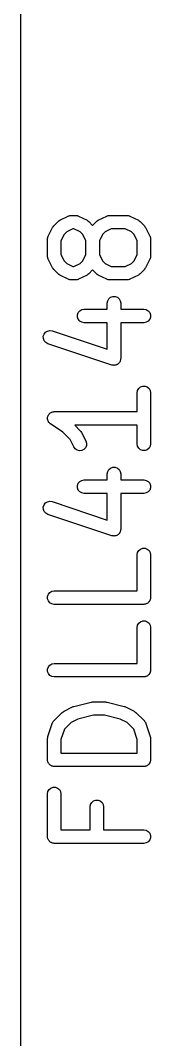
# Model space of a CAD drawing. Extents: x 1 to 57, y -99 to 45.
# Drawn here: x 47.08 to 48.53, y -23.67 to -12.3 of the extents above; entities that cross this region are included whole.
import ezdxf

# ---------------------------------------------------------------- set-up
doc = ezdxf.new("R2010")
doc.units = 0
doc.header["$MEASUREMENT"] = 0
doc.layers.add('BLACK', color=7, linetype='CONTINUOUS')

msp = doc.modelspace()

# ---------------------------------------------------------------- linework, layer by layer
at = {"layer": 'Black'}
for p, q in [((47.075, -1.075), (47.075, -98.925)), ((47.447, -14.5898), (47.4946, -14.5422)), ((47.4946, -14.5422), (47.5044, -14.5353)), ((47.5044, -14.5353), (47.5141, -14.5282)), ((47.5141, -14.5282), (47.6093, -14.4805)), ((47.6093, -14.4805), (47.6135, -14.4793)), ((47.6135, -14.4793), (47.6172, -14.4771)), ((47.6172, -14.4771), (47.6259, -14.4756)), ((47.6259, -14.4756), (47.6343, -14.4731)), ((47.6343, -14.4731), (47.6386, -14.4734)), ((47.6386, -14.4734), (47.6429, -14.4726)), ((47.6429, -14.4726), (47.6905, -14.4726)), ((47.6905, -14.4726), (47.6947, -14.4734)), ((47.6947, -14.4734), (47.699, -14.4731)), ((47.699, -14.4731), (47.7075, -14.4756)), ((47.7075, -14.4756), (47.7161, -14.4771)), ((47.7161, -14.4771), (47.7199, -14.4793)), ((47.7199, -14.4793), (47.724, -14.4805)), ((47.724, -14.4805), (47.8193, -14.5282)), ((47.8193, -14.5282), (47.8289, -14.5353)), ((47.8289, -14.5353), (47.8387, -14.5422)), ((47.8387, -14.5422), (47.881, -14.5844)), ((47.881, -14.5844), (47.9232, -14.5422)), ((47.9232, -14.5422), (47.933, -14.5353)), ((47.933, -14.5353), (47.9426, -14.5282)), ((47.9426, -14.5282), (48.0379, -14.4805)), ((48.0379, -14.4805), (48.042, -14.4793)), ((48.042, -14.4793), (48.0458, -14.4771)), ((48.0458, -14.4771), (48.0544, -14.4756)), ((48.0544, -14.4756), (48.0629, -14.4731)), ((48.0629, -14.4731), (48.0672, -14.4734)), ((48.0672, -14.4734), (48.0714, -14.4726)), ((48.0714, -14.4726), (48.2619, -14.4726)), ((48.2619, -14.4726), (48.2662, -14.4734)), ((48.2662, -14.4734), (48.2705, -14.4731)), ((48.2705, -14.4731), (48.2789, -14.4756)), ((48.2789, -14.4756), (48.2876, -14.4771)), ((48.2876, -14.4771), (48.2913, -14.4793)), ((48.2913, -14.4793), (48.2954, -14.4805)), ((48.2954, -14.4805), (48.3907, -14.5282)), ((48.3907, -14.5282), (48.4003, -14.5353)), ((48.4003, -14.5353), (48.4102, -14.5422)), ((48.4102, -14.5422), (48.4578, -14.5898)), ((47.3853, -14.7046), (47.4329, -14.6093)), ((47.4329, -14.6093), (47.4401, -14.5997)), ((47.4401, -14.5997), (47.447, -14.5898)), ((47.592, -14.6569), (47.5616, -14.6873)), ((47.6606, -14.6226), (47.592, -14.6569)), ((47.6728, -14.6226), (47.6606, -14.6226)), ((47.7413, -14.6569), (47.6728, -14.6226)), ((47.7717, -14.6873), (47.7413, -14.6569)), ((48.0206, -14.6569), (47.9902, -14.6873)), ((48.0891, -14.6226), (48.0206, -14.6569)), ((48.2442, -14.6226), (48.0891, -14.6226)), ((48.3127, -14.6569), (48.2442, -14.6226)), ((48.3431, -14.6873), (48.3127, -14.6569)), ((48.4578, -14.5898), (48.4647, -14.5997)), ((48.4647, -14.5997), (48.4718, -14.6093)), ((48.4718, -14.6093), (48.5195, -14.7046)), ((47.3774, -14.7381), (47.3781, -14.7338)), ((47.3774, -14.9286), (47.3774, -14.7381)), ((47.3779, -14.7295), (47.3804, -14.7211)), ((47.3781, -14.7338), (47.3779, -14.7295)), ((47.3804, -14.7211), (47.3819, -14.7124)), ((47.3819, -14.7124), (47.3841, -14.7087)), ((47.3841, -14.7087), (47.3853, -14.7046)), ((47.5616, -14.6873), (47.5274, -14.7558)), ((47.5274, -14.7558), (47.5274, -14.9109)), ((47.806, -14.7558), (47.7717, -14.6873)), ((47.806, -14.9109), (47.806, -14.7558)), ((47.9902, -14.6873), (47.956, -14.7558)), ((47.956, -14.7558), (47.956, -14.9109)), ((48.3774, -14.7558), (48.3431, -14.6873)), ((48.3774, -14.9109), (48.3774, -14.7558)), ((48.5195, -14.7046), (48.5207, -14.7087)), ((48.5207, -14.7087), (48.5229, -14.7124)), ((48.5229, -14.7124), (48.5244, -14.7211)), ((48.5244, -14.7211), (48.5269, -14.7295)), ((48.5269, -14.7295), (48.5266, -14.7338)), ((48.5266, -14.7338), (48.5274, -14.7381)), ((48.5274, -14.7381), (48.5274, -14.9286)), ((47.3781, -14.9328), (47.3774, -14.9286)), ((47.3779, -14.9371), (47.3781, -14.9328)), ((47.3804, -14.9456), (47.3779, -14.9371)), ((47.3819, -14.9542), (47.3804, -14.9456)), ((47.3841, -14.958), (47.3819, -14.9542)), ((47.3853, -14.9621), (47.3841, -14.958)), ((47.4329, -15.0573), (47.3853, -14.9621)), ((47.5274, -14.9109), (47.5616, -14.9794)), ((47.5616, -14.9794), (47.592, -15.0098)), ((47.592, -15.0098), (47.6606, -15.044)), ((47.6728, -15.044), (47.7413, -15.0098)), ((47.7413, -15.0098), (47.7717, -14.9794)), ((47.7717, -14.9794), (47.806, -14.9109)), ((47.956, -14.9109), (47.9902, -14.9794)), ((47.9902, -14.9794), (48.0206, -15.0098)), ((48.0206, -15.0098), (48.0891, -15.044)), ((48.2442, -15.044), (48.3127, -15.0098)), ((48.3127, -15.0098), (48.3431, -14.9794)), ((48.3431, -14.9794), (48.3774, -14.9109)), ((48.5195, -14.9621), (48.4718, -15.0573)), ((48.5207, -14.958), (48.5195, -14.9621)), ((48.5229, -14.9542), (48.5207, -14.958)), ((48.5244, -14.9456), (48.5229, -14.9542)), ((48.5269, -14.9371), (48.5244, -14.9456)), ((48.5274, -14.9286), (48.5266, -14.9328)), ((48.5266, -14.9328), (48.5269, -14.9371)), ((47.4401, -15.067), (47.4329, -15.0573)), ((47.447, -15.0768), (47.4401, -15.067)), ((47.4946, -15.1245), (47.447, -15.0768)), ((47.5044, -15.1313), (47.4946, -15.1245)), ((47.6606, -15.044), (47.6728, -15.044)), ((47.8387, -15.1245), (47.8289, -15.1313)), ((47.881, -15.0823), (47.8387, -15.1245)), ((47.9232, -15.1245), (47.881, -15.0823)), ((47.933, -15.1313), (47.9232, -15.1245)), ((48.0891, -15.044), (48.2442, -15.044)), ((48.4102, -15.1245), (48.4003, -15.1313)), ((48.4578, -15.0768), (48.4102, -15.1245)), ((48.4647, -15.067), (48.4578, -15.0768)), ((48.4718, -15.0573), (48.4647, -15.067)), ((47.5141, -15.1385), (47.5044, -15.1313)), ((47.6093, -15.1861), (47.5141, -15.1385)), ((47.6135, -15.1874), (47.6093, -15.1861)), ((47.6172, -15.1895), (47.6135, -15.1874)), ((47.6259, -15.191), (47.6172, -15.1895)), ((47.6343, -15.1936), (47.6259, -15.191)), ((47.6386, -15.1933), (47.6343, -15.1936)), ((47.6429, -15.194), (47.6386, -15.1933)), ((47.6905, -15.194), (47.6429, -15.194)), ((47.6947, -15.1933), (47.6905, -15.194)), ((47.699, -15.1936), (47.6947, -15.1933)), ((47.7075, -15.1911), (47.699, -15.1936)), ((47.7161, -15.1895), (47.7075, -15.1911)), ((47.7199, -15.1874), (47.7161, -15.1895)), ((47.724, -15.1861), (47.7199, -15.1874)), ((47.8193, -15.1385), (47.724, -15.1861)), ((47.8289, -15.1313), (47.8193, -15.1385)), ((47.9426, -15.1385), (47.933, -15.1313)), ((48.0379, -15.1861), (47.9426, -15.1385)), ((48.042, -15.1874), (48.0379, -15.1861)), ((48.0458, -15.1895), (48.042, -15.1874)), ((48.0544, -15.1911), (48.0458, -15.1895)), ((48.0629, -15.1936), (48.0544, -15.1911)), ((48.0672, -15.1933), (48.0629, -15.1936)), ((48.0714, -15.194), (48.0672, -15.1933)), ((48.2619, -15.194), (48.0714, -15.194)), ((48.2662, -15.1933), (48.2619, -15.194)), ((48.2705, -15.1936), (48.2662, -15.1933)), ((48.2789, -15.1911), (48.2705, -15.1936)), ((48.2876, -15.1895), (48.2789, -15.1911)), ((48.2913, -15.1874), (48.2876, -15.1895)), ((48.2954, -15.1861), (48.2913, -15.1874)), ((48.3907, -15.1385), (48.2954, -15.1861)), ((48.4003, -15.1313), (48.3907, -15.1385)), ((48.044, -15.4524), (48.0486, -15.4267)), ((48.044, -15.5202), (48.044, -15.4524)), ((48.0486, -15.4267), (48.0616, -15.4042)), ((48.0616, -15.4042), (48.0815, -15.3874)), ((48.0815, -15.3874), (48.106, -15.3785)), ((48.106, -15.3785), (48.1321, -15.3785)), ((48.1321, -15.3785), (48.1565, -15.3874)), ((48.1565, -15.3874), (48.1765, -15.4042)), ((48.1765, -15.4042), (48.1895, -15.4267)), ((48.1895, -15.4267), (48.194, -15.4524)), ((48.194, -15.4524), (48.194, -15.5202)), ((47.7119, -15.5822), (47.7208, -15.5577)), ((47.7208, -15.5577), (47.7375, -15.5378)), ((47.7375, -15.5378), (47.7601, -15.5248)), ((47.7601, -15.5248), (47.7857, -15.5202)), ((47.7857, -15.5202), (48.044, -15.5202)), ((48.194, -15.5202), (48.4524, -15.5202)), ((48.4524, -15.5202), (48.478, -15.5248)), ((48.478, -15.5248), (48.5006, -15.5378)), ((48.5006, -15.5378), (48.5173, -15.5577)), ((48.5173, -15.5577), (48.5262, -15.5822)), ((47.7119, -15.6083), (47.7119, -15.5822)), ((47.7208, -15.6327), (47.7119, -15.6083)), ((47.7375, -15.6527), (47.7208, -15.6327)), ((47.7601, -15.6657), (47.7375, -15.6527)), ((47.7857, -15.6702), (47.7601, -15.6657)), ((48.044, -15.6702), (47.7857, -15.6702)), ((48.044, -15.9674), (48.044, -15.6702)), ((48.4524, -15.6702), (48.194, -15.6702)), ((48.194, -15.6702), (48.194, -16.0714)), ((48.478, -15.6657), (48.4524, -15.6702)), ((48.5006, -15.6527), (48.478, -15.6657)), ((48.5173, -15.6327), (48.5006, -15.6527)), ((48.5262, -15.6083), (48.5173, -15.6327)), ((48.5262, -15.5822), (48.5262, -15.6083)), ((47.3306, -15.8223), (47.3388, -15.7976)), ((47.3388, -15.7976), (47.355, -15.7772)), ((47.355, -15.7772), (47.3772, -15.7636)), ((47.3772, -15.7636), (47.4027, -15.7584)), ((47.4027, -15.7584), (47.4285, -15.7622)), ((47.4285, -15.7622), (48.044, -15.9674)), ((47.3313, -15.8484), (47.3306, -15.8223)), ((47.3409, -15.8726), (47.3313, -15.8484)), ((47.3581, -15.8921), (47.3409, -15.8726)), ((47.381, -15.9045), (47.3581, -15.8921)), ((48.0953, -16.1426), (47.381, -15.9045)), ((48.1008, -16.1434), (48.0953, -16.1426)), ((48.106, -16.1453), (48.1008, -16.1434)), ((48.1136, -16.1453), (48.106, -16.1453)), ((48.1211, -16.1464), (48.1136, -16.1453)), ((48.1265, -16.1453), (48.1211, -16.1464)), ((48.1321, -16.1453), (48.1265, -16.1453)), ((48.1392, -16.1427), (48.1321, -16.1453)), ((48.1466, -16.1412), (48.1392, -16.1427)), ((48.1513, -16.1383), (48.1466, -16.1412)), ((48.1565, -16.1364), (48.1513, -16.1383)), ((48.1624, -16.1315), (48.1565, -16.1364)), ((48.1688, -16.1275), (48.1624, -16.1315)), ((48.1723, -16.1232), (48.1688, -16.1275)), ((48.1765, -16.1196), (48.1723, -16.1232)), ((48.1803, -16.1131), (48.1765, -16.1196)), ((48.185, -16.1071), (48.1803, -16.1131)), ((48.1868, -16.1019), (48.185, -16.1071)), ((48.1895, -16.0971), (48.1868, -16.1019)), ((48.1908, -16.0896), (48.1895, -16.0971)), ((48.1932, -16.0824), (48.1908, -16.0896)), ((48.194, -16.0714), (48.1931, -16.0769)), ((48.1931, -16.0769), (48.1932, -16.0824)), ((48.3774, -16.4524), (48.3819, -16.4267)), ((48.3774, -16.6631), (48.3774, -16.4524)), ((48.3819, -16.4267), (48.3949, -16.4042)), ((48.3949, -16.4042), (48.4149, -16.3874)), ((48.4149, -16.3874), (48.4394, -16.3785)), ((48.4394, -16.3785), (48.4654, -16.3785)), ((48.4654, -16.3785), (48.4899, -16.3874)), ((48.4899, -16.3874), (48.5098, -16.4042)), ((48.5098, -16.4042), (48.5229, -16.4267)), ((48.5229, -16.4267), (48.5274, -16.4524)), ((48.5274, -16.4524), (48.5274, -17.0238)), ((47.3785, -16.7251), (47.3816, -16.7167)), ((47.3816, -16.7167), (47.3837, -16.708)), ((47.3837, -16.708), (47.386, -16.7045)), ((47.386, -16.7045), (47.3874, -16.7006)), ((47.3874, -16.7006), (47.3932, -16.6937)), ((47.3932, -16.6937), (47.3981, -16.6863)), ((47.3981, -16.6863), (47.4015, -16.6838)), ((47.4015, -16.6838), (47.4042, -16.6806)), ((47.4042, -16.6806), (47.4119, -16.6762)), ((47.4119, -16.6762), (47.4191, -16.6709)), ((47.4191, -16.6709), (47.4231, -16.6697)), ((47.4231, -16.6697), (47.4267, -16.6676)), ((47.4267, -16.6676), (47.4355, -16.6661)), ((47.4355, -16.6661), (47.4441, -16.6636)), ((47.4441, -16.6636), (47.4483, -16.6638)), ((47.4483, -16.6638), (47.4524, -16.6631)), ((47.4524, -16.6631), (48.3774, -16.6631)), ((47.3775, -16.7333), (47.3785, -16.7292)), ((47.3785, -16.7422), (47.3775, -16.7333)), ((47.3785, -16.7292), (47.3785, -16.7251)), ((47.3785, -16.7511), (47.3785, -16.7422)), ((47.3799, -16.755), (47.3785, -16.7511)), ((47.3804, -16.7592), (47.3799, -16.755)), ((47.3844, -16.7672), (47.3804, -16.7592)), ((47.3874, -16.7756), (47.3844, -16.7672)), ((47.3901, -16.7788), (47.3874, -16.7756)), ((47.3919, -16.7825), (47.3901, -16.7788)), ((47.3984, -16.7887), (47.3919, -16.7825)), ((47.4042, -16.7955), (47.3984, -16.7887)), ((47.4078, -16.7976), (47.4042, -16.7955)), ((47.4108, -16.8005), (47.4078, -16.7976)), ((47.5475, -16.8916), (47.4108, -16.8005)), ((48.3774, -16.8131), (47.6811, -16.8131)), ((47.6811, -16.8131), (47.7435, -16.8755)), ((48.3774, -17.0238), (48.3774, -16.8131)), ((47.6288, -16.973), (47.5475, -16.8916)), ((47.7435, -16.8755), (47.7504, -16.8854)), ((47.7504, -16.8854), (47.7576, -16.895)), ((47.7576, -16.895), (47.8052, -16.9903)), ((47.671, -17.0573), (47.6288, -16.973)), ((47.6865, -17.0783), (47.671, -17.0573)), ((47.811, -17.0412), (47.8007, -17.0651)), ((47.8052, -16.9903), (47.8126, -17.0152)), ((47.8126, -17.0152), (47.811, -17.0412)), ((48.3819, -17.0495), (48.3774, -17.0238)), ((48.3949, -17.072), (48.3819, -17.0495)), ((48.5229, -17.0495), (48.5098, -17.072)), ((48.5274, -17.0238), (48.5229, -17.0495)), ((47.7083, -17.0926), (47.6865, -17.0783)), ((47.7336, -17.0987), (47.7083, -17.0926)), ((47.7595, -17.0957), (47.7336, -17.0987)), ((47.7828, -17.084), (47.7595, -17.0957)), ((47.8007, -17.0651), (47.7828, -17.084)), ((48.4149, -17.0888), (48.3949, -17.072)), ((48.4394, -17.0977), (48.4149, -17.0888)), ((48.4654, -17.0977), (48.4394, -17.0977)), ((48.4899, -17.0888), (48.4654, -17.0977)), ((48.5098, -17.072), (48.4899, -17.0888)), ((48.0815, -17.2922), (48.106, -17.2833)), ((48.106, -17.2833), (48.1321, -17.2833)), ((48.1321, -17.2833), (48.1565, -17.2922)), ((48.044, -17.3571), (48.0486, -17.3315)), ((48.044, -17.425), (48.044, -17.3571)), ((48.0486, -17.3315), (48.0616, -17.3089)), ((48.0616, -17.3089), (48.0815, -17.2922)), ((48.1565, -17.2922), (48.1765, -17.3089)), ((48.1765, -17.3089), (48.1895, -17.3315)), ((48.1895, -17.3315), (48.194, -17.3571)), ((48.194, -17.3571), (48.194, -17.425)), ((47.7119, -17.487), (47.7208, -17.4625)), ((47.7119, -17.513), (47.7119, -17.487)), ((47.7208, -17.5375), (47.7119, -17.513)), ((47.7208, -17.4625), (47.7375, -17.4425)), ((47.7375, -17.4425), (47.7601, -17.4295)), ((47.7601, -17.4295), (47.7857, -17.425)), ((47.7857, -17.425), (48.044, -17.425)), ((48.194, -17.425), (48.4524, -17.425)), ((48.4524, -17.425), (48.478, -17.4295)), ((48.478, -17.4295), (48.5006, -17.4425)), ((48.5006, -17.4425), (48.5173, -17.4625)), ((48.5173, -17.4625), (48.5262, -17.487)), ((48.5262, -17.513), (48.5173, -17.5375)), ((48.5262, -17.487), (48.5262, -17.513)), ((47.7375, -17.5575), (47.7208, -17.5375)), ((47.7601, -17.5705), (47.7375, -17.5575)), ((47.7857, -17.575), (47.7601, -17.5705)), ((48.044, -17.575), (47.7857, -17.575)), ((48.044, -17.8721), (48.044, -17.575)), ((48.4524, -17.575), (48.194, -17.575)), ((48.194, -17.575), (48.194, -17.9762)), ((48.478, -17.5705), (48.4524, -17.575)), ((48.5006, -17.5575), (48.478, -17.5705)), ((48.5173, -17.5375), (48.5006, -17.5575)), ((47.3306, -17.7271), (47.3388, -17.7024)), ((47.3313, -17.7531), (47.3306, -17.7271)), ((47.3388, -17.7024), (47.355, -17.682)), ((47.355, -17.682), (47.3772, -17.6683)), ((47.3772, -17.6683), (47.4027, -17.6631)), ((47.4027, -17.6631), (47.4285, -17.6669)), ((47.4285, -17.6669), (48.044, -17.8721)), ((47.3409, -17.7774), (47.3313, -17.7531)), ((47.3581, -17.7968), (47.3409, -17.7774)), ((47.381, -17.8092), (47.3581, -17.7968)), ((48.0953, -18.0473), (47.381, -17.8092)), ((48.1008, -18.0482), (48.0953, -18.0473)), ((48.106, -18.0501), (48.1008, -18.0482)), ((48.1136, -18.0501), (48.106, -18.0501)), ((48.1211, -18.0512), (48.1136, -18.0501)), ((48.1265, -18.0501), (48.1211, -18.0512)), ((48.1321, -18.0501), (48.1265, -18.0501)), ((48.1392, -18.0475), (48.1321, -18.0501)), ((48.1466, -18.0459), (48.1392, -18.0475)), ((48.1513, -18.043), (48.1466, -18.0459)), ((48.1565, -18.0411), (48.1513, -18.043)), ((48.1624, -18.0363), (48.1565, -18.0411)), ((48.1688, -18.0323), (48.1624, -18.0363)), ((48.1723, -18.028), (48.1688, -18.0323)), ((48.1765, -18.0244), (48.1723, -18.028)), ((48.1803, -18.0178), (48.1765, -18.0244)), ((48.185, -18.0119), (48.1803, -18.0178)), ((48.1868, -18.0066), (48.185, -18.0119)), ((48.1895, -18.0018), (48.1868, -18.0066)), ((48.1908, -17.9944), (48.1895, -18.0018)), ((48.1932, -17.9872), (48.1908, -17.9944)), ((48.194, -17.9762), (48.1931, -17.9816)), ((48.1931, -17.9816), (48.1932, -17.9872)), ((48.4149, -18.197), (48.4394, -18.188)), ((48.4394, -18.188), (48.4654, -18.188)), ((48.4654, -18.188), (48.4899, -18.197)), ((48.3774, -18.2619), (48.3819, -18.2363)), ((48.3774, -18.6631), (48.3774, -18.2619)), ((48.3819, -18.2363), (48.3949, -18.2137)), ((48.3949, -18.2137), (48.4149, -18.197)), ((48.4899, -18.197), (48.5098, -18.2137)), ((48.5098, -18.2137), (48.5229, -18.2363)), ((48.5229, -18.2363), (48.5274, -18.2619)), ((48.5274, -18.2619), (48.5274, -18.7381)), ((47.3785, -18.7251), (47.3874, -18.7006)), ((47.3785, -18.7511), (47.3785, -18.7251)), ((47.3874, -18.7756), (47.3785, -18.7511)), ((47.3874, -18.7006), (47.4042, -18.6806)), ((47.4042, -18.6806), (47.4267, -18.6676)), ((47.4267, -18.6676), (47.4524, -18.6631)), ((47.4524, -18.6631), (48.3774, -18.6631)), ((48.5229, -18.7637), (48.5196, -18.7694)), ((48.524, -18.7573), (48.5229, -18.7637)), ((48.5262, -18.7511), (48.524, -18.7573)), ((48.5274, -18.7381), (48.5262, -18.7446)), ((48.5262, -18.7446), (48.5262, -18.7511)), ((47.4042, -18.7955), (47.3874, -18.7756)), ((47.4267, -18.8086), (47.4042, -18.7955)), ((47.4524, -18.8131), (47.4267, -18.8086)), ((48.4524, -18.8131), (47.4524, -18.8131)), ((48.4588, -18.812), (48.4524, -18.8131)), ((48.4654, -18.812), (48.4588, -18.812)), ((48.4716, -18.8097), (48.4654, -18.812)), ((48.478, -18.8086), (48.4716, -18.8097)), ((48.4837, -18.8053), (48.478, -18.8086)), ((48.4899, -18.803), (48.4837, -18.8053)), ((48.4949, -18.7988), (48.4899, -18.803)), ((48.5006, -18.7955), (48.4949, -18.7988)), ((48.5048, -18.7905), (48.5006, -18.7955)), ((48.5098, -18.7863), (48.5048, -18.7905)), ((48.5131, -18.7806), (48.5098, -18.7863)), ((48.5173, -18.7756), (48.5131, -18.7806)), ((48.5196, -18.7694), (48.5173, -18.7756)), ((48.3774, -19.0714), (48.3819, -19.0458)), ((48.3774, -19.4726), (48.3774, -19.0714)), ((48.3819, -19.0458), (48.3949, -19.0232)), ((48.3949, -19.0232), (48.4149, -19.0065)), ((48.4149, -19.0065), (48.4394, -18.9976)), ((48.4394, -18.9976), (48.4654, -18.9976)), ((48.4654, -18.9976), (48.4899, -19.0065)), ((48.4899, -19.0065), (48.5098, -19.0232)), ((48.5098, -19.0232), (48.5229, -19.0458)), ((48.5229, -19.0458), (48.5274, -19.0714)), ((48.5274, -19.0714), (48.5274, -19.5476)), ((47.3785, -19.5346), (47.3874, -19.5101)), ((47.3785, -19.5606), (47.3785, -19.5346)), ((47.3874, -19.5101), (47.4042, -19.4902)), ((47.4042, -19.4902), (47.4267, -19.4771)), ((47.4267, -19.4771), (47.4524, -19.4726)), ((47.4524, -19.4726), (48.3774, -19.4726)), ((48.5274, -19.5476), (48.5262, -19.5541)), ((48.5262, -19.5541), (48.5262, -19.5606)), ((47.3874, -19.5851), (47.3785, -19.5606)), ((47.4042, -19.6051), (47.3874, -19.5851)), ((47.4267, -19.6181), (47.4042, -19.6051)), ((47.4524, -19.6226), (47.4267, -19.6181)), ((48.4524, -19.6226), (47.4524, -19.6226)), ((48.4588, -19.6215), (48.4524, -19.6226)), ((48.4654, -19.6215), (48.4588, -19.6215)), ((48.4716, -19.6192), (48.4654, -19.6215)), ((48.478, -19.6181), (48.4716, -19.6192)), ((48.4837, -19.6148), (48.478, -19.6181)), ((48.4899, -19.6126), (48.4837, -19.6148)), ((48.4949, -19.6084), (48.4899, -19.6126)), ((48.5006, -19.6051), (48.4949, -19.6084)), ((48.5048, -19.6), (48.5006, -19.6051)), ((48.5098, -19.5958), (48.5048, -19.6)), ((48.5131, -19.5901), (48.5098, -19.5958)), ((48.5173, -19.5851), (48.5131, -19.5901)), ((48.5196, -19.579), (48.5173, -19.5851)), ((48.5229, -19.5733), (48.5196, -19.579)), ((48.524, -19.5668), (48.5229, -19.5733)), ((48.5262, -19.5606), (48.524, -19.5668)), ((47.8719, -19.9028), (47.881, -19.9012)), ((47.881, -19.9012), (48.0238, -19.9012)), ((48.0238, -19.9012), (48.0328, -19.9028)), ((47.5422, -20.0184), (47.5521, -20.0115)), ((47.5521, -20.0115), (47.5617, -20.0043)), ((47.5617, -20.0043), (47.6569, -19.9567)), ((47.6569, -19.9567), (47.6648, -19.9544)), ((47.6648, -19.9544), (47.6723, -19.951)), ((47.6723, -19.951), (47.8628, -19.9034)), ((47.8628, -19.9034), (47.8719, -19.9028)), ((48.0328, -19.9028), (48.042, -19.9034)), ((48.042, -19.9034), (48.2325, -19.951)), ((48.2325, -19.951), (48.24, -19.9544)), ((48.24, -19.9544), (48.2478, -19.9567)), ((48.2478, -19.9567), (48.3431, -20.0043)), ((48.3431, -20.0043), (48.3527, -20.0115)), ((48.3527, -20.0115), (48.3626, -20.0184)), ((47.432, -20.135), (47.4371, -20.1278)), ((47.4371, -20.1278), (47.4413, -20.12)), ((47.4413, -20.12), (47.4445, -20.1172)), ((47.4445, -20.1172), (47.447, -20.1136)), ((47.447, -20.1136), (47.5422, -20.0184)), ((47.7167, -20.0946), (47.6397, -20.1331)), ((47.8902, -20.0512), (47.7167, -20.0946)), ((48.0146, -20.0512), (47.8902, -20.0512)), ((48.1881, -20.0946), (48.0146, -20.0512)), ((48.2651, -20.1331), (48.1881, -20.0946)), ((48.3626, -20.0184), (48.4578, -20.1136)), ((48.4578, -20.1136), (48.4603, -20.1172)), ((48.4603, -20.1172), (48.4635, -20.12)), ((48.4635, -20.12), (48.4677, -20.1278)), ((48.4677, -20.1278), (48.4727, -20.135)), ((47.3812, -20.2858), (47.4288, -20.1429)), ((47.4288, -20.1429), (47.4309, -20.1391)), ((47.4309, -20.1391), (47.432, -20.135)), ((47.5656, -20.2072), (47.5274, -20.3217)), ((47.6397, -20.1331), (47.5656, -20.2072)), ((48.3392, -20.2072), (48.2651, -20.1331)), ((48.3774, -20.3217), (48.3392, -20.2072)), ((48.4727, -20.135), (48.4739, -20.1391)), ((48.4739, -20.1391), (48.4759, -20.1429)), ((48.4759, -20.1429), (48.5235, -20.2858)), ((47.3774, -20.3095), (47.3795, -20.2977)), ((47.3774, -20.5476), (47.3774, -20.3095)), ((47.3795, -20.2977), (47.3812, -20.2858)), ((47.5274, -20.3217), (47.5274, -20.4726)), ((48.3774, -20.4726), (48.3774, -20.3217)), ((48.5235, -20.2858), (48.5253, -20.2977)), ((48.5253, -20.2977), (48.5274, -20.3095)), ((48.5274, -20.3095), (48.5274, -20.5476)), ((47.3785, -20.5541), (47.3774, -20.5476)), ((47.3785, -20.5606), (47.3785, -20.5541)), ((47.3808, -20.5668), (47.3785, -20.5606)), ((47.3819, -20.5733), (47.3808, -20.5668)), ((47.3852, -20.579), (47.3819, -20.5733)), ((47.3874, -20.5851), (47.3852, -20.579)), ((47.5274, -20.4726), (48.3774, -20.4726)), ((48.5196, -20.579), (48.5173, -20.5851)), ((48.5229, -20.5733), (48.5196, -20.579)), ((48.524, -20.5668), (48.5229, -20.5733)), ((48.5262, -20.5606), (48.524, -20.5668)), ((48.5274, -20.5476), (48.5262, -20.5541)), ((48.5262, -20.5541), (48.5262, -20.5606)), ((47.3916, -20.5901), (47.3874, -20.5851)), ((47.3949, -20.5958), (47.3916, -20.5901)), ((47.4, -20.6), (47.3949, -20.5958)), ((47.4042, -20.6051), (47.4, -20.6)), ((47.4099, -20.6084), (47.4042, -20.6051)), ((47.4149, -20.6126), (47.4099, -20.6084)), ((47.421, -20.6148), (47.4149, -20.6126)), ((47.4267, -20.6181), (47.421, -20.6148)), ((47.4332, -20.6192), (47.4267, -20.6181)), ((47.4394, -20.6215), (47.4332, -20.6192)), ((47.4459, -20.6215), (47.4394, -20.6215)), ((47.4524, -20.6226), (47.4459, -20.6215)), ((48.4524, -20.6226), (47.4524, -20.6226)), ((48.4588, -20.6215), (48.4524, -20.6226)), ((48.4654, -20.6215), (48.4588, -20.6215)), ((48.4716, -20.6192), (48.4654, -20.6215)), ((48.478, -20.6181), (48.4716, -20.6192)), ((48.4837, -20.6148), (48.478, -20.6181)), ((48.4899, -20.6126), (48.4837, -20.6148)), ((48.4949, -20.6084), (48.4899, -20.6126)), ((48.5006, -20.6051), (48.4949, -20.6084)), ((48.5048, -20.6), (48.5006, -20.6051)), ((48.5098, -20.5958), (48.5048, -20.6)), ((48.5131, -20.5901), (48.5098, -20.5958)), ((48.5173, -20.5851), (48.5131, -20.5901)), ((47.3774, -20.9286), (47.3819, -20.9029)), ((47.3819, -20.9029), (47.3949, -20.8804)), ((47.3949, -20.8804), (47.4149, -20.8636)), ((47.4149, -20.8636), (47.4394, -20.8547)), ((47.4394, -20.8547), (47.4654, -20.8547)), ((47.4654, -20.8547), (47.4899, -20.8636)), ((47.4899, -20.8636), (47.5098, -20.8804)), ((47.5098, -20.8804), (47.5229, -20.9029)), ((47.5229, -20.9029), (47.5274, -20.9286)), ((47.3774, -21.4048), (47.3774, -20.9286)), ((47.5274, -20.9286), (47.5274, -21.3298)), ((47.8581, -21.0458), (47.8711, -21.0232)), ((47.8711, -21.0232), (47.8911, -21.0065)), ((47.8911, -21.0065), (47.9155, -20.9976)), ((47.9155, -20.9976), (47.9416, -20.9976)), ((47.9416, -20.9976), (47.9661, -21.0065)), ((47.9661, -21.0065), (47.986, -21.0232)), ((47.986, -21.0232), (47.999, -21.0458)), ((47.8536, -21.0714), (47.8581, -21.0458)), ((47.8536, -21.3298), (47.8536, -21.0714)), ((47.999, -21.0458), (48.0036, -21.0714)), ((48.0036, -21.0714), (48.0036, -21.3298)), ((47.5274, -21.3298), (47.8536, -21.3298)), ((48.0036, -21.3298), (48.4524, -21.3298)), ((48.4524, -21.3298), (48.478, -21.3343)), ((48.478, -21.3343), (48.5006, -21.3473)), ((48.5006, -21.3473), (48.5173, -21.3673)), ((48.5173, -21.3673), (48.5262, -21.3917)), ((47.3785, -21.4112), (47.3774, -21.4048)), ((47.3785, -21.4178), (47.3785, -21.4112)), ((47.3808, -21.424), (47.3785, -21.4178)), ((47.3819, -21.4304), (47.3808, -21.424)), ((47.3852, -21.4361), (47.3819, -21.4304)), ((47.3874, -21.4423), (47.3852, -21.4361)), ((47.3916, -21.4473), (47.3874, -21.4423)), ((47.3949, -21.453), (47.3916, -21.4473)), ((47.4, -21.4572), (47.3949, -21.453)), ((47.4042, -21.4622), (47.4, -21.4572)), ((47.4099, -21.4655), (47.4042, -21.4622)), ((47.4149, -21.4697), (47.4099, -21.4655)), ((47.421, -21.472), (47.4149, -21.4697)), ((47.4267, -21.4752), (47.421, -21.472)), ((47.4332, -21.4764), (47.4267, -21.4752)), ((47.4394, -21.4786), (47.4332, -21.4764)), ((47.4459, -21.4786), (47.4394, -21.4786)), ((47.4524, -21.4798), (47.4459, -21.4786)), ((48.4524, -21.4798), (47.4524, -21.4798)), ((48.478, -21.4752), (48.4524, -21.4798)), ((48.5006, -21.4622), (48.478, -21.4752)), ((48.5173, -21.4423), (48.5006, -21.4622)), ((48.5262, -21.4178), (48.5173, -21.4423)), ((48.5262, -21.3917), (48.5262, -21.4178))]:
    msp.add_line(p, q, dxfattribs=at)

doc.saveas('drawing.dxf')
